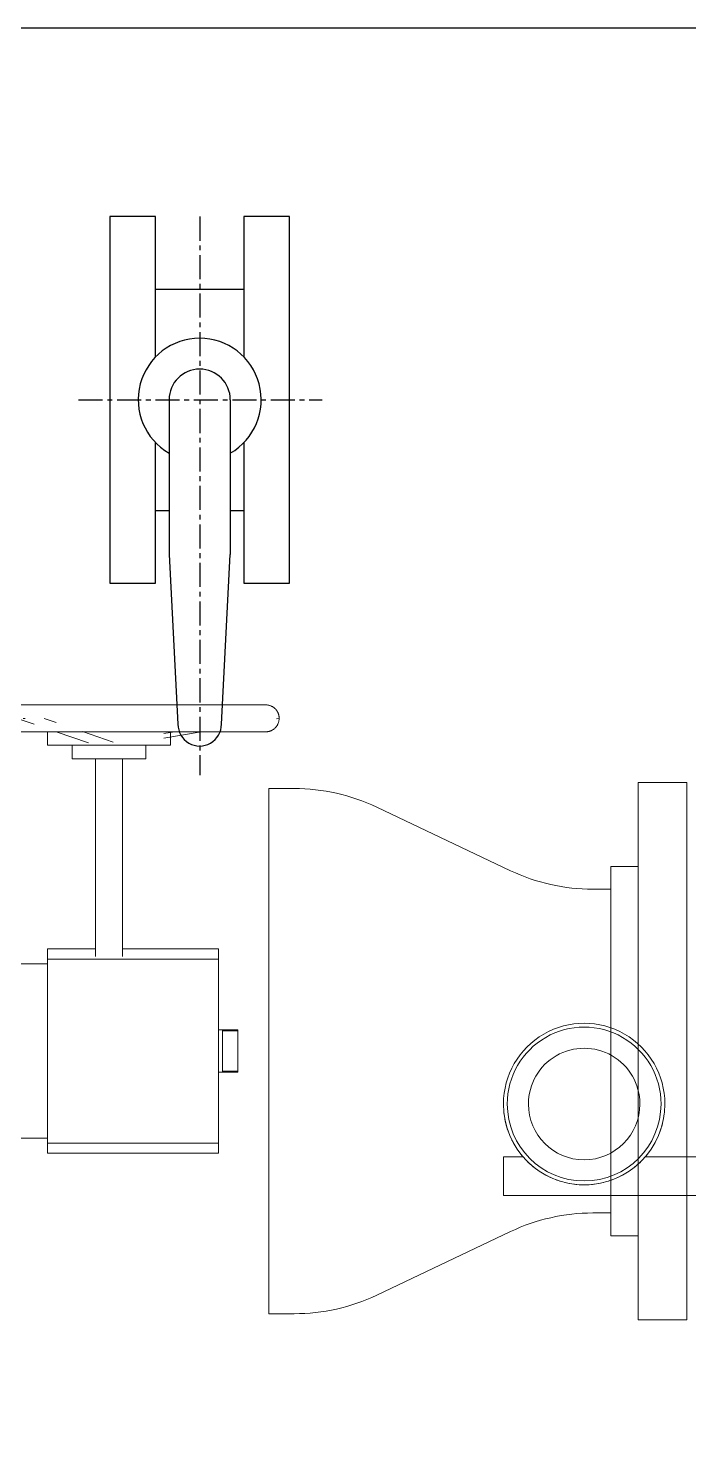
# Model space of a CAD drawing. Extents: x -181672 to 290600, y -29000 to 395522.
# Drawn here: x -168084 to -167741, y 32571 to 33303 of the extents above; entities that cross this region are included whole.
import ezdxf

# ---------------------------------------------------------------- set-up
doc = ezdxf.new("R2010")
doc.units = 0
doc.header["$LTSCALE"] = 10
doc.linetypes.add('XFM7P20PCW$0$CENTER', pattern=[2, 1.25, -0.25, 0.25, -0.25])
doc.layers.add('XFM7P20PCW$0$G-IMPT', color=252, linetype='Continuous', lineweight=9)
doc.layers.add('XFM7P20PCW$0$M-PIPE--4', color=252, linetype='Continuous', lineweight=9)
doc.layers.add('XFM7P20PCW$0$M-CWTR-CENT', color=252, linetype='XFM7P20PCW$0$CENTER')
doc.layers.add('XFM7P20PCW$0$M-CWTR-VAVE', color=252, linetype='Continuous')

# ---------------------------------------------------------------- blocks, each defined once
blk = doc.blocks.new('XFM7P20PCW$0$HTS 150A-3D_dwg-5203735-參考樓層')
at = {"layer": 'XFM7P20PCW$0$G-IMPT'}
for p, q in [((-312.74, -55), (-323, -55)), ((-323, -55), (-323, -75)), ((-312.74, -55), (-312.62, -55)), ((-312.62, -55), (-312.74, -55)), ((-249.25, -55), (-249.37, -55)), ((-249.37, -55), (-249.25, -55)), ((-212.91, -55), (-249.25, -55)), ((-212.91, -75), (-323, -75))]:
    blk.add_line(p, q, dxfattribs=at)
for radius, start, end in [(42, 0, 180), (40, 360, 180), (29, 360, 180), (42, 180, 0), (40, 180, 0), (29, 180, 0), (42, 186.81693, 201.54551), (42, 338.45449, 353.18307), (42, 204.54196, 208.74105), (42, 211.8138, 215.9499), (42, 324.0501, 328.1862), (42, 331.25895, 335.45804), (42, 219.04442, 220.9016), (42, 220.9016, 223.46534), (42, 225.87272, 233.1762), (42, 306.8238, 314.12728), (42, 316.53466, 319.0984), (42, 319.0984, 320.95558), (42, 239.3135, 246.62318), (42, 293.37682, 300.6865), (42, 249.03273, 253.63669), (42, 256.13437, 283.86563), (42, 286.36331, 290.96727)]:
    blk.add_arc((-281, -27.5), radius, start, end, dxfattribs=at)
blk = doc.blocks.new('XFM7P20PCW$0$A$Cb93b1cc9')
at = {"layer": 'XFM7P20PCW$0$G-IMPT'}
blk.add_blockref('XFM7P20PCW$0$HTS 150A-3D_dwg-5203735-參考樓層', (323, 189), dxfattribs=at)
blk = doc.blocks.new('XFM7P20PCW$0$SL150')
for p, q in [((3.96875, 13.97), (1.42875, 13.97)), ((1.42875, -13.97), (1.42875, 13.97)), ((3.96875, -13.97), (3.96875, 13.97)), ((1.42875, 9.604375), (0, 9.604375)), ((0, -9.604375), (0, 9.604375)), ((1.42875, -9.604375), (0, -9.604375)), ((3.96875, -13.97), (1.42875, -13.97))]:
    blk.add_line(p, q)
blk = doc.blocks.new('XFM7P20PCW$0$R10-6')
for p, q in [((-8.414, 0), (-8.414, -0.921)), ((-8.414, 0), (8.414, 0)), ((8.414, 0), (8.414, -0.921)), ((-9.38, -5.211), (-12.686, -12.172)), ((9.38, -5.211), (12.686, -12.172)), ((-13.653, -17.78), (-13.653, -16.462)), ((13.652, -17.78), (13.652, -16.462)), ((13.652, -17.78), (-13.653, -17.78))]:
    blk.add_line(p, q)
for centre, start, end in [((-18.414, -0.921), 334.60069, 0), ((18.414, -0.921), 180, 205.39931), ((-3.653, -16.462), 154.60069, 180), ((3.652, -16.462), 0, 25.39931)]:
    blk.add_arc(centre, 10, start, end)
blk = doc.blocks.new('XFM7P20PCW$0$BV-250A-T')
for p, q in [((-173.63, 402.47), (-173.36, 402.49)), ((-173.36, 402.49), (-173.08, 402.5)), ((-173.08, 402.5), (-173, 402.5)), ((-172.77, 401.18), (-173, 402.5)), ((-173, 402.48), (-173, 402.5)), ((-173, 402.5), (-172.72, 402.49)), ((-172.72, 402.49), (-172.44, 402.48)), ((-180, 395.5), (-179.99, 395.78)), ((-180, 395.5), (-180, 232.5)), ((-179.99, 395.78), (-179.98, 396.06)), ((-179.98, 396.06), (-179.95, 396.34)), ((-179.95, 396.34), (-179.91, 396.62)), ((-179.91, 396.62), (-179.86, 396.89)), ((-179.86, 396.89), (-179.8, 397.16)), ((-179.8, 397.16), (-179.73, 397.43)), ((-179.73, 397.43), (-179.64, 397.7)), ((-179.64, 397.7), (-179.55, 397.97)), ((-179.55, 397.97), (-179.45, 398.23)), ((-179.45, 398.23), (-179.33, 398.48)), ((-179.33, 398.48), (-179.21, 398.73)), ((-179.21, 398.73), (-179.07, 398.98)), ((-179.07, 398.98), (-178.93, 399.22)), ((-178.93, 399.22), (-178.78, 399.45)), ((-178.78, 399.45), (-178.61, 399.68)), ((-178.61, 399.68), (-178.44, 399.9)), ((-178.44, 399.9), (-178.26, 400.12)), ((-178.26, 400.12), (-178.07, 400.32)), ((-178.07, 400.32), (-177.88, 400.52)), ((-177.88, 400.52), (-177.67, 400.71)), ((-177.67, 400.71), (-177.46, 400.9)), ((-177.46, 400.9), (-177.24, 401.07)), ((-177.24, 401.07), (-177.01, 401.23)), ((-177.01, 401.23), (-176.78, 401.39)), ((-176.78, 401.39), (-176.54, 401.54)), ((-176.54, 401.54), (-176.3, 401.67)), ((-176.3, 401.67), (-176.05, 401.8)), ((-176.05, 401.8), (-175.8, 401.92)), ((-175.8, 401.92), (-175.54, 402.02)), ((-175.54, 402.02), (-175.27, 402.12)), ((-175.27, 402.12), (-175.01, 402.21)), ((-175.01, 402.21), (-174.74, 402.28)), ((-174.74, 402.28), (-174.46, 402.35)), ((-174.46, 402.35), (-174.19, 402.4)), ((-174.19, 402.4), (-173.91, 402.44)), ((-173.91, 402.44), (-173.63, 402.47)), ((-172.44, 402.48), (-172.16, 402.45)), ((-172.16, 402.45), (-171.88, 402.41)), ((-171.88, 402.41), (-171.61, 402.36)), ((-171.61, 402.36), (-171.34, 402.3)), ((-171.34, 402.3), (-171.07, 402.23)), ((-171.07, 402.23), (-170.8, 402.14)), ((-170.8, 402.14), (-170.53, 402.05)), ((-170.53, 402.05), (-170.27, 401.95)), ((-170.27, 401.95), (-170.02, 401.83)), ((-170.02, 401.83), (-169.77, 401.71)), ((-169.77, 401.71), (-169.52, 401.57)), ((-169.52, 401.57), (-169.28, 401.43)), ((-169.28, 401.43), (-169.05, 401.28)), ((-169.05, 401.28), (-168.82, 401.11)), ((-168.82, 401.11), (-168.6, 400.94)), ((-168.6, 400.94), (-168.38, 400.76)), ((-168.38, 400.76), (-168.18, 400.57)), ((-168.18, 400.57), (-167.98, 400.38)), ((-167.98, 400.38), (-167.79, 400.17)), ((-167.79, 400.17), (-167.6, 399.96)), ((-167.6, 399.96), (-167.43, 399.74)), ((-167.43, 399.74), (-167.27, 399.51)), ((-167.27, 399.51), (-167.11, 399.28)), ((-167.11, 399.28), (-166.96, 399.04)), ((-166.96, 399.04), (-166.83, 398.8)), ((-166.83, 398.8), (-166.7, 398.55)), ((-166.7, 398.55), (-166.58, 398.3)), ((-166.58, 398.3), (-166.48, 398.04)), ((-166.48, 398.04), (-166.38, 397.77)), ((-166.38, 397.77), (-166.29, 397.51)), ((-166.29, 397.51), (-166.22, 397.24)), ((-166.22, 397.24), (-166.15, 396.96)), ((-166.15, 396.96), (-166.1, 396.69)), ((-166.1, 396.69), (-166.06, 396.41)), ((-166.06, 396.41), (-166.03, 396.13)), ((-166.03, 396.13), (-166.01, 395.86)), ((-166.01, 395.86), (-166, 395.58)), ((-166, 395.58), (-166, 395.5)), ((-166, 395.5), (-166, 232.5)), ((-166, 395.5), (-166, 395.5)), ((-11, 381), (11, 381)), ((-11, 381), (-11, 371)), ((-10.49, 381), (-10.49, 373)), ((10.49, 373), (10.49, 381)), ((11, 371), (11, 381)), ((-53.13, 371), (53.13, 371)), ((-53.13, 321), (-53.13, 371)), ((-47.82, 282), (-47.82, 371)), ((-10.65, 373), (-11, 373)), ((-10.49, 373), (10.49, 373)), ((10.53, 373), (11, 373)), ((47.82, 282), (47.82, 371)), ((53.13, 371), (53.13, 282)), ((-162.7, 342.54), (-166.04, 361.99)), ((-166.05, 348.07), (-165.11, 342.54)), ((-159, 346), (-166, 346)), ((-159, 346), (-159, 282)), ((-152, 333.2), (-159, 333.2)), ((-152, 333.2), (-152, 294.8)), ((-160.65, 316.2), (-166.18, 300.1)), ((-49.11, 321), (-152, 321)), ((-166.06, 286.45), (-160.29, 303.25)), ((-152, 307), (-49.11, 307)), ((-53.13, 282), (-53.13, 307)), ((-159, 294.8), (-152, 294.8)), ((-170.87, 286.45), (-173, 280.25)), ((-166, 282), (-159, 282)), ((53.13, 282), (-53.13, 282)), ((-45.33, 282), (-45.33, 249.46)), ((45.33, 249.46), (45.33, 282)), ((-173, 266.25), (-169.96, 275.09)), ((-173, 269.26), (-173, 270.27)), ((45.33, 249.46), (-45.33, 249.46)), ((-22.67, 249.46), (-22.67, 198.66)), ((22.67, 198.66), (22.67, 249.46)), ((-180, 232.42), (-180, 232.5)), ((-179.99, 232.14), (-180, 232.42)), ((-179.97, 231.87), (-179.99, 232.14)), ((-179.94, 231.59), (-179.97, 231.87)), ((-179.9, 231.31), (-179.94, 231.59)), ((-179.85, 231.04), (-179.9, 231.31)), ((-179.78, 230.76), (-179.85, 231.04)), ((-179.71, 230.49), (-179.78, 230.76)), ((-179.62, 230.23), (-179.71, 230.49)), ((-179.52, 229.96), (-179.62, 230.23)), ((-179.42, 229.7), (-179.52, 229.96)), ((-179.3, 229.45), (-179.42, 229.7)), ((-179.17, 229.2), (-179.3, 229.45)), ((-179.04, 228.96), (-179.17, 229.2)), ((-178.89, 228.72), (-179.04, 228.96)), ((-178.73, 228.49), (-178.89, 228.72)), ((-178.57, 228.26), (-178.73, 228.49)), ((-178.4, 228.04), (-178.57, 228.26)), ((-178.21, 227.83), (-178.4, 228.04)), ((-178.02, 227.62), (-178.21, 227.83)), ((-177.82, 227.43), (-178.02, 227.62)), ((-177.62, 227.24), (-177.82, 227.43)), ((-177.4, 227.06), (-177.62, 227.24)), ((-177.18, 226.89), (-177.4, 227.06)), ((-176.95, 226.72), (-177.18, 226.89)), ((-168.76, 226.93), (-168.99, 226.77)), ((-168.54, 227.1), (-168.76, 226.93)), ((-168.33, 227.29), (-168.54, 227.1)), ((-168.12, 227.48), (-168.33, 227.29)), ((-167.93, 227.68), (-168.12, 227.48)), ((-167.74, 227.88), (-167.93, 227.68)), ((-167.56, 228.1), (-167.74, 227.88)), ((-167.39, 228.32), (-167.56, 228.1)), ((-167.22, 228.55), (-167.39, 228.32)), ((-167.07, 228.78), (-167.22, 228.55)), ((-166.93, 229.02), (-167.07, 228.78)), ((-166.79, 229.27), (-166.93, 229.02)), ((-166.67, 229.52), (-166.79, 229.27)), ((-166.55, 229.77), (-166.67, 229.52)), ((-166.45, 230.03), (-166.55, 229.77)), ((-166.36, 230.3), (-166.45, 230.03)), ((-166.27, 230.57), (-166.36, 230.3)), ((-166.2, 230.84), (-166.27, 230.57)), ((-166.14, 231.11), (-166.2, 230.84)), ((-166.09, 231.38), (-166.14, 231.11)), ((-166.05, 231.66), (-166.09, 231.38)), ((-166.02, 231.94), (-166.05, 231.66)), ((-166.01, 232.22), (-166.02, 231.94)), ((-166, 232.5), (-166.01, 232.22)), ((-166, 232.5), (-166, 232.5)), ((-176.72, 226.57), (-176.95, 226.72)), ((-176.48, 226.43), (-176.72, 226.57)), ((-176.23, 226.29), (-176.48, 226.43)), ((-175.98, 226.17), (-176.23, 226.29)), ((-175.73, 226.05), (-175.98, 226.17)), ((-175.47, 225.95), (-175.73, 226.05)), ((-175.2, 225.86), (-175.47, 225.95)), ((-174.93, 225.77), (-175.2, 225.86)), ((-174.66, 225.7), (-174.93, 225.77)), ((-174.39, 225.64), (-174.66, 225.7)), ((-174.12, 225.59), (-174.39, 225.64)), ((-173.84, 225.55), (-174.12, 225.59)), ((-173.56, 225.52), (-173.84, 225.55)), ((-173.28, 225.51), (-173.56, 225.52)), ((-173, 225.5), (-173.28, 225.51)), ((-172.92, 225.5), (-173, 225.5)), ((-172.64, 225.51), (-172.92, 225.5)), ((-172.37, 225.53), (-172.64, 225.51)), ((-172.09, 225.56), (-172.37, 225.53)), ((-171.81, 225.6), (-172.09, 225.56)), ((-171.54, 225.65), (-171.81, 225.6)), ((-171.26, 225.72), (-171.54, 225.65)), ((-170.99, 225.79), (-171.26, 225.72)), ((-170.73, 225.88), (-170.99, 225.79)), ((-170.46, 225.98), (-170.73, 225.88)), ((-170.2, 226.08), (-170.46, 225.98)), ((-169.95, 226.2), (-170.2, 226.08)), ((-169.7, 226.33), (-169.95, 226.2)), ((-169.46, 226.46), (-169.7, 226.33)), ((-169.22, 226.61), (-169.46, 226.46)), ((-168.99, 226.77), (-169.22, 226.61)), ((-107.84, 168.25), (-111.38, 168.25)), ((111.38, 168.25), (107.84, 168.25)), ((-125.6, 156.35), (-125.6, 155.59)), ((125.6, 155.59), (125.6, 156.35)), ((-125.6, -155.59), (-125.6, -156.35)), ((125.6, -156.35), (125.6, -155.59)), ((-107.84, -168.25), (-111.38, -168.25)), ((111.38, -168.25), (107.84, -168.25))]:
    blk.add_line(p, q)
blk.add_circle((0, 0), 200)
for centre, start, end in [((-111.38, 153.81), 90, 169.86853), ((111.38, 153.81), 10.13147, 90), ((-111.38, -153.81), 190.13147, 270), ((111.38, -153.81), 270, 349.86853)]:
    blk.add_arc(centre, 14.44, start, end)
blk = doc.blocks.new('XFM7P20PCW$0$A$C2D731D76')
at = {"layer": 'XFM7P20PCW$0$M-CWTR-CENT'}
for p, q in [((35297.6, -7618.41), (35297.6, -7491.65)), ((35202.38, -7555.4), (35492.75, -7555.4))]:
    blk.add_line(p, q, dxfattribs=at)
at = {"layer": 'XFM7P20PCW$0$M-CWTR-VAVE'}
for p, q in [((35240.1, -7578.4), (35240.1, -7532.4)), ((35355.1, -7539.47), (35355.1, -7532.4)), ((35297.6, -7539.47), (35377.99, -7539.47)), ((35466.3, -7544.1), (35377.99, -7539.47)), ((35377.99, -7571.33), (35466.3, -7566.71)), ((35297.6, -7571.33), (35377.99, -7571.33)), ((35355.1, -7578.4), (35355.1, -7571.33))]:
    blk.add_line(p, q, dxfattribs=at)
for points in [[(35202.35, -7508.59), (35202.35, -7532.4), (35275.35, -7532.4)], [(35319.85, -7532.4), (35392.85, -7532.4), (35392.85, -7508.59), (35202.35, -7508.59)], [(35202.35, -7578.4), (35202.35, -7602.21), (35392.85, -7602.21), (35392.85, -7578.4), (35319.85, -7578.4)], [(35275.35, -7578.4), (35202.35, -7578.4)], [(35275.35, -7578.4), (35219.4, -7578.4)]]:
    blk.add_lwpolyline(points, dxfattribs=at)
for centre, radius, start, end in [((35297.6, -7555.4), 32, 29.85123, 330.14877), ((35297.6, -7555.4), 15.93, 90, 270), ((35466.3, -7555.4), 11.31, 270, 90)]:
    blk.add_arc(centre, radius, start, end, dxfattribs=at)
blk = doc.blocks.new('XFM7P20PCW$0$A$Ca4b834ba')
at = {"layer": 'XFM7P20PCW$0$M-PIPE--4'}
for name, p, rotation in [('XFM7P20PCW$0$BV-250A-T', (-971.8, -246.88), 180), ('XFM7P20PCW$0$A$C2D731D76', (34664.4, -8163.44), 180), ('XFM7P20PCW$0$A$Cb93b1cc9', (-1160.8, -766.08), 270)]:
    blk.add_blockref(name, p, dxfattribs=dict(at, rotation=rotation))
at = {"layer": 'XFM7P20PCW$0$M-PIPE--4', "zscale": 10}
for name, xscale, yscale, rotation in [('XFM7P20PCW$0$R10-6', 10, 10, 180), ('XFM7P20PCW$0$SL150', -10.00000000000002, 10.00000000000002, 90)]:
    blk.add_blockref(name, (-971.8, -821.88), dxfattribs=dict(at, xscale=xscale, yscale=yscale, rotation=rotation))
blk = doc.blocks.new('XFM7P20PCW')
blk.add_line((-167697.21011, 33302.90552), (-168851.27725, 33302.90552))
at = {"rotation": 89.99999999999999}
blk.add_blockref('XFM7P20PCW$0$A$Ca4b834ba', (-168603.21011, 33742.90552), dxfattribs=at)

msp = doc.modelspace()

# ---------------------------------------------------------------- block references
msp.add_blockref('XFM7P20PCW', (0, 0))

doc.saveas('drawing.dxf')
